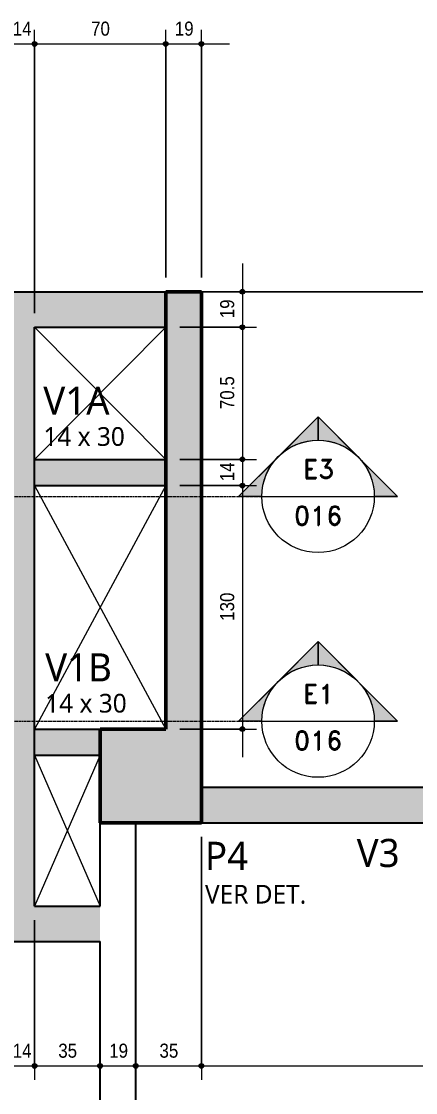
# Model space of a CAD drawing. Header units: centimetres. Extents: x -1139 to 26418, y -889 to 84390.
# Drawn here: x 3304 to 3514, y 246 to 818 of the extents above; entities that cross this region are included whole.
import ezdxf

# ---------------------------------------------------------------- set-up
doc = ezdxf.new("R2010")
doc.units = ezdxf.units.CM
doc.linetypes.add('Centro de 6 mm', pattern=[1.32, 0.6, -0.24, 0.24, -0.24])
for name, color, linetype, lineweight in [('A-ANNO-DIMS', 7, 'Continuous', 9), ('A-ANNO-DIMS-50', 7, 'Continuous', 9), ('G-ANNO-SYMB', 7, 'Continuous', 9), ('S-BEAM', 7, 'Continuous', 9), ('S-BEAM-IDEN', 7, 'Continuous', 9), ('S-COLS', 7, 'Continuous', 9), ('S-COLS-IDEN', 7, 'Continuous', 9)]:
    doc.layers.add(name, color=color, linetype=linetype, lineweight=lineweight)
doc.layers.add('A-DETL', color=7, linetype='Continuous', lineweight=18, true_color=0x00a600)
doc.styles.add('Fira Sans_1', font='', dxfattribs={"width": 0.9, "height": 7.5})
doc.styles.add('Gadugi', font='gadugi.ttf', dxfattribs={"height": 15})
doc.styles.add('Gadugi_1', font='gadugi.ttf', dxfattribs={"height": 10})
doc.styles.add('Gadugi_2', font='gadugi.ttf', dxfattribs={"height": 0.2})
doc.styles.add('RomanD', font='romand__.ttf', dxfattribs={"height": 10})
doc.styles.get('Fira Sans_1').set_extended_font_data('Fira Sans')
doc.dimstyles.new('PED_R80_1_5mm_ACIMA_As_ESQ__R00', dxfattribs={"dimscale": 30.48, "dimtxt": 10.229846, "dimasz": 0.328084, "dimexe": 0.246063, "dimexo": 0.246063, "dimgap": 0.049213, "dimtad": 1, "dimdec": 1, "dimrnd": 0.5, "dimdsep": 46, "dimtxsty": 'Fira Sans_1', "dimblk1": 'DOTSMALL', "dimblk2": 'DOTSMALL', "dimsah": 1, "dimcen": 0.09, "dimdle": 0.492126, "dimazin": 0, "dimtfac": 1, "dimtdec": 4, "dimtix": 1, "dimtmove": 0, "dimatfit": 3, "dimfxl": 1, "dimtvp": 1, "dimtolj": 1, "dimtzin": 0, "dimarcsym": 2})

# ---------------------------------------------------------------- blocks, each defined once
blk = doc.blocks.new('PED_TAG_PILAR_R03 - PILAR VER DET_-2523782-PL400 - FORMA DO BARRILETE')
at = {"layer": 'S-COLS-IDEN', "insert": (0.115, -0.625), "char_height": 0.2, "width": 1.37089, "attachment_point": 1, "style": 'Gadugi_2'}
blk.add_mtext('VER DET.', dxfattribs=at)
blk = doc.blocks.new('Corte - M_Cabeça do corte - Preenchida-2060824-PL400 - FORMA DO BARRILETE')
at = {"layer": 'G-ANNO-SYMB'}
h = blk.add_hatch(color=256, dxfattribs=at)
edge = h.paths.add_edge_path(flags=0)
edge.add_line((-0.6, 0.849), (-0.6, 0.6))
edge.add_arc((-0.6, 0), 0.6, 90, 135)
edge.add_line((-1.024, 0.424), (-0.6, 0.849))
h = blk.add_hatch(color=256, dxfattribs=at)
edge = h.paths.add_edge_path(flags=0)
edge.add_line((-0.6, 0.849), (-0.176, 0.424))
edge.add_arc((-0.6, 0), 0.6, 45, 90)
edge.add_line((-0.6, 0.6), (-0.6, 0.849))
h = blk.add_hatch(color=256, dxfattribs=at)
edge = h.paths.add_edge_path(flags=0)
edge.add_line((-1.449, 0), (-1.024, 0.424))
edge.add_arc((-0.6, 0), 0.6, 135, 180)
edge.add_line((-1.2, 0), (-1.449, 0))
h = blk.add_hatch(color=256, dxfattribs=at)
edge = h.paths.add_edge_path(flags=0)
edge.add_line((0.249, 0), (0, 0))
edge.add_arc((-0.6, 0), 0.6, 360, 405)
edge.add_line((-0.176, 0.424), (0.249, 0))
for p, q in [((-0.6, 0.849), (-1.449, 0)), ((-0.6, 0.849), (-1.024, 0.424)), ((-0.6, 0.849), (0.249, 0)), ((-0.6, 0.6), (-0.6, 0.849)), ((-0.6, 0.849), (-0.6, 0.6)), ((-0.176, 0.424), (-0.6, 0.849)), ((-1.024, 0.424), (-1.449, 0)), ((0.249, 0), (-0.176, 0.424)), ((-1.449, 0), (-1.2, 0)), ((0, 0), (0.249, 0)), ((-1.2, 0), (-1.449, 0)), ((0, 0), (0.249, 0))]:
    blk.add_line(p, q, dxfattribs=at)
for start, end in [(360, 180), (90, 135), (45, 90), (135, 180), (360, 45), (180, 360)]:
    blk.add_arc((-0.6, 0), 0.6, start, end, dxfattribs=at)
blk = doc.blocks.new('DIMBLOCK46-PL400 - FORMA DO BARRILETE')
at = {"layer": 'A-ANNO-DIMS-50', "true_color": 0x000032}
h = blk.add_hatch(color=178, dxfattribs=at)
edge = h.paths.add_edge_path(flags=0)
edge.add_arc((3297.1, 260.39), 1.25, 0, 360)
h = blk.add_hatch(color=178, dxfattribs=at)
edge = h.paths.add_edge_path(flags=0)
edge.add_arc((3311.1, 260.39), 1.25, 0, 360)
at = {"layer": 'A-ANNO-DIMS-50', "color": 178, "true_color": 0x000032}
for p, q in [((3297.1, 338.25), (3297.1, 252.89)), ((3297.1, 260.39), (3297.1, 338.25)), ((3311.1, 338.25), (3311.1, 252.89)), ((3311.1, 260.39), (3311.1, 338.25)), ((3297.1, 260.39), (3311.1, 260.39))]:
    blk.add_line(p, q, dxfattribs=at)
for centre in [(3297.1, 260.39), (3311.1, 260.39)]:
    blk.add_circle(centre, 1.25, dxfattribs=at)
at = {"layer": 'A-ANNO-DIMS-50', "color": 0, "insert": (3299.44, 272.27), "char_height": 7.5, "width": 11.1741, "attachment_point": 1, "line_spacing_factor": 1.049215, "style": 'Fira Sans_1'}
blk.add_mtext('14', dxfattribs=at)
blk = doc.blocks.new('_DotSmall')
at = {"color": 0, "linetype": 'ByBlock', "const_width": 0.5}
blk.add_lwpolyline([(-0.0625, 0, 1), (0.0625, 0, 1)], format="xyb", close=True, dxfattribs=at)
blk = doc.blocks.new('DIMBLOCK47-PL400 - FORMA DO BARRILETE')
at = {"layer": 'A-ANNO-DIMS-50', "true_color": 0x000032}
h = blk.add_hatch(color=178, dxfattribs=at)
edge = h.paths.add_edge_path(flags=0)
edge.add_arc((3311.1, 260.39), 1.25, 0, 360)
h = blk.add_hatch(color=178, dxfattribs=at)
edge = h.paths.add_edge_path(flags=0)
edge.add_arc((3346.1, 260.39), 1.25, 0, 360)
at = {"layer": 'A-ANNO-DIMS-50', "color": 178, "true_color": 0x000032}
for p, q in [((3311.1, 338.25), (3311.1, 252.89)), ((3311.1, 260.39), (3311.1, 338.25)), ((3346.1, 254.66), (3346.1, 267.89)), ((3311.1, 260.39), (3346.1, 260.39)), ((3346.1, 260.39), (3346.1, 254.66))]:
    blk.add_line(p, q, dxfattribs=at)
for centre in [(3311.1, 260.39), (3346.1, 260.39)]:
    blk.add_circle(centre, 1.25, dxfattribs=at)
at = {"layer": 'A-ANNO-DIMS-50', "color": 0, "insert": (3323.75, 272.27), "char_height": 7.5, "width": 11.6463, "attachment_point": 1, "line_spacing_factor": 1.049215, "style": 'Fira Sans_1'}
blk.add_mtext('35', dxfattribs=at)
blk = doc.blocks.new('DIMBLOCK48-PL400 - FORMA DO BARRILETE')
at = {"layer": 'A-ANNO-DIMS-50', "true_color": 0x000032}
h = blk.add_hatch(color=178, dxfattribs=at)
edge = h.paths.add_edge_path(flags=0)
edge.add_arc((3346.1, 260.39), 1.25, 0, 360)
h = blk.add_hatch(color=178, dxfattribs=at)
edge = h.paths.add_edge_path(flags=0)
edge.add_arc((3365.1, 260.39), 1.25, 0, 360)
at = {"layer": 'A-ANNO-DIMS-50', "color": 178, "true_color": 0x000032}
for p, q in [((3346.1, 254.66), (3346.1, 267.89)), ((3365.1, 254.66), (3365.1, 267.89)), ((3346.1, 260.39), (3365.1, 260.39)), ((3346.1, 260.39), (3346.1, 254.66)), ((3365.1, 260.39), (3365.1, 254.66))]:
    blk.add_line(p, q, dxfattribs=at)
for centre in [(3346.1, 260.39), (3365.1, 260.39)]:
    blk.add_circle(centre, 1.25, dxfattribs=at)
at = {"layer": 'A-ANNO-DIMS-50', "color": 0, "insert": (3350.94, 272.27), "char_height": 7.5, "width": 11.1741, "attachment_point": 1, "line_spacing_factor": 1.049215, "style": 'Fira Sans_1'}
blk.add_mtext('19', dxfattribs=at)
blk = doc.blocks.new('DIMBLOCK49-PL400 - FORMA DO BARRILETE')
at = {"layer": 'A-ANNO-DIMS-50', "true_color": 0x000032}
h = blk.add_hatch(color=178, dxfattribs=at)
edge = h.paths.add_edge_path(flags=0)
edge.add_arc((3365.1, 260.39), 1.25, 0, 360)
h = blk.add_hatch(color=178, dxfattribs=at)
edge = h.paths.add_edge_path(flags=0)
edge.add_arc((3400.1, 260.39), 1.25, 0, 360)
at = {"layer": 'A-ANNO-DIMS-50', "color": 178, "true_color": 0x000032}
for p, q in [((3400.1, 382.75), (3400.1, 252.89)), ((3400.1, 260.39), (3400.1, 382.75)), ((3365.1, 254.66), (3365.1, 267.89)), ((3365.1, 260.39), (3400.1, 260.39)), ((3365.1, 260.39), (3365.1, 254.66))]:
    blk.add_line(p, q, dxfattribs=at)
for centre in [(3365.1, 260.39), (3400.1, 260.39)]:
    blk.add_circle(centre, 1.25, dxfattribs=at)
at = {"layer": 'A-ANNO-DIMS-50', "color": 0, "insert": (3377.75, 272.27), "char_height": 7.5, "width": 11.6463, "attachment_point": 1, "line_spacing_factor": 1.049215, "style": 'Fira Sans_1'}
blk.add_mtext('35', dxfattribs=at)
blk = doc.blocks.new('DIMBLOCK50-PL400 - FORMA DO BARRILETE')
at = {"layer": 'A-ANNO-DIMS-50', "true_color": 0x000032}
h = blk.add_hatch(color=178, dxfattribs=at)
edge = h.paths.add_edge_path(flags=0)
edge.add_arc((3400.1, 260.39), 1.25, 0, 360)
h = blk.add_hatch(color=178, dxfattribs=at)
edge = h.paths.add_edge_path(flags=0)
edge.add_arc((3881.6, 260.39), 1.25, 0, 360)
at = {"layer": 'A-ANNO-DIMS-50', "color": 178, "true_color": 0x000032}
for p, q in [((3400.1, 382.75), (3400.1, 252.89)), ((3400.1, 260.39), (3400.1, 382.75)), ((3881.6, 254.66), (3881.6, 267.89)), ((3400.1, 260.39), (3881.6, 260.39)), ((3881.6, 260.39), (3881.6, 254.66))]:
    blk.add_line(p, q, dxfattribs=at)
for centre in [(3400.1, 260.39), (3881.6, 260.39)]:
    blk.add_circle(centre, 1.25, dxfattribs=at)
at = {"layer": 'A-ANNO-DIMS-50', "color": 0, "insert": (3629.96, 272.27), "char_height": 7.5, "width": 26.1255, "attachment_point": 1, "line_spacing_factor": 1.049215, "style": 'Fira Sans_1'}
blk.add_mtext('481.5', dxfattribs=at)
blk = doc.blocks.new('DIMBLOCK59-PL400 - FORMA DO BARRILETE')
at = {"layer": 'A-ANNO-DIMS-50', "true_color": 0x000032}
h = blk.add_hatch(color=178, dxfattribs=at)
edge = h.paths.add_edge_path(flags=0)
edge.add_arc((3297.1, 806.06), 1.25, 0, 360)
h = blk.add_hatch(color=178, dxfattribs=at)
edge = h.paths.add_edge_path(flags=0)
edge.add_arc((3311.1, 806.06), 1.25, 0, 360)
at = {"layer": 'A-ANNO-DIMS-50', "color": 178, "true_color": 0x000032}
for p, q in [((3297.1, 662.25), (3297.1, 813.56)), ((3311.1, 662.25), (3311.1, 813.56)), ((3297.1, 806.06), (3311.1, 806.06)), ((3297.1, 806.06), (3297.1, 662.25)), ((3311.1, 806.06), (3311.1, 662.25))]:
    blk.add_line(p, q, dxfattribs=at)
for centre in [(3297.1, 806.06), (3311.1, 806.06)]:
    blk.add_circle(centre, 1.25, dxfattribs=at)
at = {"layer": 'A-ANNO-DIMS-50', "color": 0, "insert": (3299.44, 817.95), "char_height": 7.5, "width": 11.1741, "attachment_point": 1, "line_spacing_factor": 1.049215, "style": 'Fira Sans_1'}
blk.add_mtext('14', dxfattribs=at)
blk = doc.blocks.new('DIMBLOCK60-PL400 - FORMA DO BARRILETE')
at = {"layer": 'A-ANNO-DIMS-50', "true_color": 0x000032}
h = blk.add_hatch(color=178, dxfattribs=at)
edge = h.paths.add_edge_path(flags=0)
edge.add_arc((3311.1, 806.06), 1.25, 0, 360)
h = blk.add_hatch(color=178, dxfattribs=at)
edge = h.paths.add_edge_path(flags=0)
edge.add_arc((3381.1, 806.06), 1.25, 0, 360)
at = {"layer": 'A-ANNO-DIMS-50', "color": 178, "true_color": 0x000032}
for p, q in [((3311.1, 662.25), (3311.1, 813.56)), ((3381.1, 681.25), (3381.1, 813.56)), ((3311.1, 806.06), (3381.1, 806.06)), ((3311.1, 806.06), (3311.1, 662.25)), ((3381.1, 806.06), (3381.1, 681.25))]:
    blk.add_line(p, q, dxfattribs=at)
for centre in [(3311.1, 806.06), (3381.1, 806.06)]:
    blk.add_circle(centre, 1.25, dxfattribs=at)
at = {"layer": 'A-ANNO-DIMS-50', "color": 0, "insert": (3341.25, 817.95), "char_height": 7.5, "width": 11.6463, "attachment_point": 1, "line_spacing_factor": 1.049215, "style": 'Fira Sans_1'}
blk.add_mtext('70', dxfattribs=at)
blk = doc.blocks.new('DIMBLOCK61-PL400 - FORMA DO BARRILETE')
at = {"layer": 'A-ANNO-DIMS-50', "true_color": 0x000032}
h = blk.add_hatch(color=178, dxfattribs=at)
edge = h.paths.add_edge_path(flags=0)
edge.add_arc((3381.1, 806.06), 1.25, 0, 360)
h = blk.add_hatch(color=178, dxfattribs=at)
edge = h.paths.add_edge_path(flags=0)
edge.add_arc((3400.1, 806.06), 1.25, 0, 360)
at = {"layer": 'A-ANNO-DIMS-50', "color": 178, "true_color": 0x000032}
for p, q in [((3381.1, 681.25), (3381.1, 813.56)), ((3400.1, 681.25), (3400.1, 813.56)), ((3381.1, 806.06), (3415.1, 806.06)), ((3381.1, 806.06), (3381.1, 681.25)), ((3400.1, 806.06), (3400.1, 681.25))]:
    blk.add_line(p, q, dxfattribs=at)
for centre in [(3381.1, 806.06), (3400.1, 806.06)]:
    blk.add_circle(centre, 1.25, dxfattribs=at)
at = {"layer": 'A-ANNO-DIMS-50', "color": 0, "insert": (3385.94, 817.95), "char_height": 7.5, "width": 11.1741, "attachment_point": 1, "line_spacing_factor": 1.049215, "style": 'Fira Sans_1'}
blk.add_mtext('19', dxfattribs=at)
blk = doc.blocks.new('DIMBLOCK101-PL400 - FORMA DO BARRILETE')
at = {"layer": 'A-ANNO-DIMS-50', "true_color": 0x000032}
h = blk.add_hatch(color=178, dxfattribs=at)
edge = h.paths.add_edge_path(flags=0)
edge.add_arc((3747.73, 673.75), 1.25, 0, 360)
h = blk.add_hatch(color=178, dxfattribs=at)
edge = h.paths.add_edge_path(flags=0)
edge.add_arc((3747.73, 409.25), 1.25, 0, 360)
at = {"layer": 'A-ANNO-DIMS-50', "color": 178, "true_color": 0x000032}
for p, q in [((3747.73, 688.75), (3747.73, 409.25)), ((3407.6, 673.75), (3755.23, 673.75)), ((3747.73, 673.75), (3407.6, 673.75)), ((3742, 409.25), (3755.23, 409.25)), ((3747.73, 409.25), (3742, 409.25))]:
    blk.add_line(p, q, dxfattribs=at)
for centre in [(3747.73, 673.75), (3747.73, 409.25)]:
    blk.add_circle(centre, 1.25, dxfattribs=at)
at = {"layer": 'A-ANNO-DIMS-50', "color": 0, "insert": (3735.84, 530.42), "char_height": 7.5, "width": 26.5976, "attachment_point": 1, "rotation": 90, "line_spacing_factor": 1.049215, "style": 'Fira Sans_1'}
blk.add_mtext('264.5', dxfattribs=at)
blk = doc.blocks.new('DIMBLOCK167-PL400 - FORMA DO BARRILETE')
at = {"layer": 'A-ANNO-DIMS-50', "true_color": 0x000032}
h = blk.add_hatch(color=178, dxfattribs=at)
edge = h.paths.add_edge_path(flags=0)
edge.add_arc((3421.99, 673.75), 1.25, 0, 360)
h = blk.add_hatch(color=178, dxfattribs=at)
edge = h.paths.add_edge_path(flags=0)
edge.add_arc((3421.99, 654.75), 1.25, 0, 360)
at = {"layer": 'A-ANNO-DIMS-50', "color": 178, "true_color": 0x000032}
for p, q in [((3421.99, 688.75), (3421.99, 654.75)), ((3388.6, 673.75), (3429.49, 673.75)), ((3421.99, 673.75), (3388.6, 673.75)), ((3388.6, 654.75), (3429.49, 654.75)), ((3421.99, 654.75), (3388.6, 654.75))]:
    blk.add_line(p, q, dxfattribs=at)
for centre in [(3421.99, 673.75), (3421.99, 654.75)]:
    blk.add_circle(centre, 1.25, dxfattribs=at)
at = {"layer": 'A-ANNO-DIMS-50', "color": 0, "insert": (3410.11, 659.59), "char_height": 7.5, "width": 11.1741, "attachment_point": 1, "rotation": 90, "line_spacing_factor": 1.049215, "style": 'Fira Sans_1'}
blk.add_mtext('19', dxfattribs=at)
blk = doc.blocks.new('DIMBLOCK168-PL400 - FORMA DO BARRILETE')
at = {"layer": 'A-ANNO-DIMS-50', "true_color": 0x000032}
h = blk.add_hatch(color=178, dxfattribs=at)
edge = h.paths.add_edge_path(flags=0)
edge.add_arc((3421.99, 654.75), 1.25, 0, 360)
h = blk.add_hatch(color=178, dxfattribs=at)
edge = h.paths.add_edge_path(flags=0)
edge.add_arc((3421.99, 584.25), 1.25, 0, 360)
at = {"layer": 'A-ANNO-DIMS-50', "color": 178, "true_color": 0x000032}
for p, q in [((3388.6, 654.75), (3429.49, 654.75)), ((3421.99, 654.75), (3388.6, 654.75)), ((3421.99, 654.75), (3421.99, 584.25)), ((3388.6, 584.25), (3429.49, 584.25)), ((3421.99, 584.25), (3388.6, 584.25))]:
    blk.add_line(p, q, dxfattribs=at)
for centre in [(3421.99, 654.75), (3421.99, 584.25)]:
    blk.add_circle(centre, 1.25, dxfattribs=at)
at = {"layer": 'A-ANNO-DIMS-50', "color": 0, "insert": (3410.11, 611.04), "char_height": 7.5, "width": 20.3023, "attachment_point": 1, "rotation": 90, "line_spacing_factor": 1.049215, "style": 'Fira Sans_1'}
blk.add_mtext('70.5', dxfattribs=at)
blk = doc.blocks.new('DIMBLOCK169-PL400 - FORMA DO BARRILETE')
at = {"layer": 'A-ANNO-DIMS-50', "true_color": 0x000032}
h = blk.add_hatch(color=178, dxfattribs=at)
edge = h.paths.add_edge_path(flags=0)
edge.add_arc((3421.99, 584.25), 1.25, 0, 360)
h = blk.add_hatch(color=178, dxfattribs=at)
edge = h.paths.add_edge_path(flags=0)
edge.add_arc((3421.99, 570.25), 1.25, 0, 360)
at = {"layer": 'A-ANNO-DIMS-50', "color": 178, "true_color": 0x000032}
for p, q in [((3388.6, 584.25), (3429.49, 584.25)), ((3421.99, 584.25), (3388.6, 584.25)), ((3421.99, 584.25), (3421.99, 570.25)), ((3388.6, 570.25), (3429.49, 570.25)), ((3421.99, 570.25), (3388.6, 570.25))]:
    blk.add_line(p, q, dxfattribs=at)
for centre in [(3421.99, 584.25), (3421.99, 570.25)]:
    blk.add_circle(centre, 1.25, dxfattribs=at)
at = {"layer": 'A-ANNO-DIMS-50', "color": 0, "insert": (3410.11, 572.59), "char_height": 7.5, "width": 11.1741, "attachment_point": 1, "rotation": 90, "line_spacing_factor": 1.049215, "style": 'Fira Sans_1'}
blk.add_mtext('14', dxfattribs=at)
blk = doc.blocks.new('DIMBLOCK170-PL400 - FORMA DO BARRILETE')
at = {"layer": 'A-ANNO-DIMS-50', "true_color": 0x000032}
h = blk.add_hatch(color=178, dxfattribs=at)
edge = h.paths.add_edge_path(flags=0)
edge.add_arc((3421.99, 570.25), 1.25, 0, 360)
h = blk.add_hatch(color=178, dxfattribs=at)
edge = h.paths.add_edge_path(flags=0)
edge.add_arc((3421.99, 440.25), 1.25, 0, 360)
at = {"layer": 'A-ANNO-DIMS-50', "color": 178, "true_color": 0x000032}
for p, q in [((3388.6, 570.25), (3429.49, 570.25)), ((3421.99, 570.25), (3388.6, 570.25)), ((3421.99, 570.25), (3421.99, 425.25)), ((3388.6, 440.25), (3429.49, 440.25)), ((3421.99, 440.25), (3388.6, 440.25))]:
    blk.add_line(p, q, dxfattribs=at)
for centre in [(3421.99, 570.25), (3421.99, 440.25)]:
    blk.add_circle(centre, 1.25, dxfattribs=at)
at = {"layer": 'A-ANNO-DIMS-50', "color": 0, "insert": (3410.11, 498.04), "char_height": 7.5, "width": 17.312, "attachment_point": 1, "rotation": 90, "line_spacing_factor": 1.049215, "style": 'Fira Sans_1'}
blk.add_mtext('130', dxfattribs=at)

msp = doc.modelspace()

# ---------------------------------------------------------------- hatches: boundary and pattern name
at = {"layer": 'S-BEAM', "true_color": 0xa7d7e1}
for points in [[(3381.1, 654.75), (3381.1, 673.75), (3010.1, 673.75), (3010.1, 654.75), (3311.1, 654.75)], [(3311.1, 345.75), (3311.1, 654.75), (3297.1, 654.75), (3297.1, 345.75)], [(3331.7, 570.25), (3381.1, 570.25), (3381.1, 584.25), (3311.1, 584.25), (3311.1, 570.25)], [(3311.1, 426.25), (3346.1, 426.25), (3346.1, 440.25), (3311.1, 440.25)], [(3346.1, 326.75), (3346.1, 345.75), (3010.1, 345.75), (3010.1, 326.75), (3328.85, 326.75)]]:
    msp.add_hatch(color=9, dxfattribs=at).paths.add_polyline_path(points, flags=0)
at = {"layer": 'S-BEAM', "true_color": 0xb4bee6}
msp.add_hatch(color=9, dxfattribs=at).paths.add_polyline_path([(3615.54, 390.25), (3881.6, 390.25), (3881.6, 409.25), (3400.1, 409.25), (3400.1, 390.25)], flags=0)
at = {"layer": 'S-COLS', "true_color": 0x808080}
msp.add_hatch(color=8, dxfattribs=at).paths.add_polyline_path([(3346.1, 390.25), (3400.1, 390.25), (3400.1, 673.75), (3381.1, 673.75), (3381.1, 440.25), (3346.1, 440.25), (3346.1, 393.61)], flags=0)

# ---------------------------------------------------------------- linework, layer by layer
at = {"layer": 'A-DETL', "color": 7}
for p, q in [((3311.1, 654.75), (3381.1, 584.25)), ((3381.1, 654.75), (3311.1, 584.25)), ((3381.1, 570.25), (3311.1, 440.25)), ((3311.1, 570.25), (3381.1, 440.25)), ((3346.1, 426.25), (3311.1, 345.75)), ((3311.1, 426.25), (3346.1, 345.75))]:
    msp.add_line(p, q, dxfattribs=at)
at = {"layer": 'G-ANNO-SYMB', "linetype": 'Centro de 6 mm'}
for p, q in [((2701.04, 564.47), (3432.37, 564.47)), ((2701.04, 444.47), (3432.37, 444.47))]:
    msp.add_line(p, q, dxfattribs=at)
at = {"layer": 'G-ANNO-SYMB'}
for p, q in [((3432.37, 564.47), (3492.37, 564.47)), ((3432.37, 444.47), (3492.37, 444.47))]:
    msp.add_line(p, q, dxfattribs=at)
at = {"layer": 'S-BEAM', "lineweight": 25}
for p, q in [((3010.1, 673.75), (3381.1, 673.75)), ((3311.1, 654.75), (3381.1, 654.75)), ((3311.1, 345.75), (3311.1, 654.75)), ((3311.1, 584.25), (3381.1, 584.25)), ((3311.1, 570.25), (3381.1, 570.25)), ((3311.1, 440.25), (3346.1, 440.25)), ((3311.1, 426.25), (3346.1, 426.25)), ((3400.1, 409.25), (3881.6, 409.25)), ((3346.1, 345.75), (3346.1, 390.25)), ((3365.1, 13.75), (3365.1, 390.25)), ((3400.1, 390.25), (3881.6, 390.25)), ((3311.1, 345.75), (3346.1, 345.75)), ((3010.1, 326.75), (3346.1, 326.75)), ((3346.1, 123.75), (3346.1, 326.75))]:
    msp.add_line(p, q, dxfattribs=at)
at = {"layer": 'S-COLS', "lineweight": 50}
for p, q in [((3381.1, 440.25), (3381.1, 673.75)), ((3381.1, 673.75), (3400.1, 673.75)), ((3400.1, 673.75), (3400.1, 390.25)), ((3346.1, 390.25), (3346.1, 440.25)), ((3346.1, 440.25), (3381.1, 440.25)), ((3400.1, 390.25), (3346.1, 390.25))]:
    msp.add_line(p, q, dxfattribs=at)

# ---------------------------------------------------------------- block references
at = {"layer": 'G-ANNO-SYMB', "extrusion": (0, 0, -1), "xscale": 49.99999999999998, "yscale": 49.99999999999998, "zscale": 49.99999999999998}
for p in [(-3432.37, 564.47), (-3432.37, 444.47)]:
    msp.add_blockref('Corte - M_Cabeça do corte - Preenchida-2060824-PL400 - FORMA DO BARRILETE', p, dxfattribs=at)
at = {"layer": 'S-COLS-IDEN', "xscale": 49.99999999999998, "yscale": 49.99999999999998, "zscale": 49.99999999999998}
msp.add_blockref('PED_TAG_PILAR_R03 - PILAR VER DET_-2523782-PL400 - FORMA DO BARRILETE', (3396.29, 388.31), dxfattribs=at)

# ---------------------------------------------------------------- texts
at = {"layer": 'G-ANNO-SYMB', "char_height": 10, "attachment_point": 1, "style": 'RomanD'}
for s, insert, width in [('E3', (3454.33, 584.09), 22.0464), ('016', (3449.55, 559.14), 33.6709), ('E1', (3454.33, 464.09), 22.0464), ('016', (3449.55, 439.14), 33.6709)]:
    msp.add_mtext(s, dxfattribs=dict(at, insert=insert, width=width))
at = {"layer": 'S-BEAM-IDEN', "attachment_point": 1}
for s, insert, char_height, width, style in [('V1A', (3315.75, 623.07), 15, 46.4979, 'Gadugi'), ('14 x 30', (3315.8, 601.44), 10, 54.5147, 'Gadugi_1'), ('V1B', (3316.75, 480.68), 15, 44.8945, 'Gadugi'), ('14 x 30', (3316.8, 459.04), 10, 54.5147, 'Gadugi_1'), ('V3', (3482.98, 381.6), 15, 30.0633, 'Gadugi')]:
    msp.add_mtext(s, dxfattribs=dict(at, insert=insert, char_height=char_height, width=width, style=style))
at = {"layer": 'S-COLS-IDEN', "insert": (3402.03, 380.07), "char_height": 15, "width": 28.4599, "attachment_point": 1, "style": 'Gadugi'}
msp.add_mtext('P4', dxfattribs=at)

# ---------------------------------------------------------------- dimensions: what is measured, and where the dimension line sits
at = {"layer": 'A-ANNO-DIMS', "color": 178, "true_color": 0x000032}
for base, p1, p2, override, picture, middle in [((3311.1, 806.06), (3297.1, 654.75), (3311.1, 654.75), {"dimpost": '<>', "dimfxl": 14}, 'DIMBLOCK59-PL400 - FORMA DO BARRILETE', (3304.1, 811.31)), ((3381.1, 806.06), (3311.1, 654.75), (3381.1, 673.75), {"dimpost": '<>', "dimfxl": 72.532704}, 'DIMBLOCK60-PL400 - FORMA DO BARRILETE', (3346.1, 811.38)), ((3400.1, 806.06), (3381.1, 673.75), (3400.1, 673.75), {"dimpost": '<>', "dimfxl": 19}, 'DIMBLOCK61-PL400 - FORMA DO BARRILETE', (3390.6, 811.43)), ((3400.1, 260.39), (3365.1, 262.16), (3400.1, 390.25), {"dimpost": '<>', "dimfxl": 132.789727}, 'DIMBLOCK49-PL400 - FORMA DO BARRILETE', (3382.6, 265.7)), ((3881.6, 260.39), (3400.1, 390.25), (3881.6, 262.16), {"dimpost": '<>', "dimfxl": 498.24726}, 'DIMBLOCK50-PL400 - FORMA DO BARRILETE', (3640.85, 265.7)), ((3311.1, 260.39), (3297.1, 345.75), (3311.1, 345.75), {"dimpost": '<>', "dimfxl": 14}, 'DIMBLOCK46-PL400 - FORMA DO BARRILETE', (3304.1, 265.64)), ((3346.1, 260.39), (3311.1, 345.75), (3346.1, 262.16), {"dimpost": '<>', "dimfxl": 90.625485}, 'DIMBLOCK47-PL400 - FORMA DO BARRILETE', (3328.6, 265.7)), ((3365.1, 260.39), (3346.1, 262.16), (3365.1, 262.16), {"dimpost": '<>', "dimfxl": 19}, 'DIMBLOCK48-PL400 - FORMA DO BARRILETE', (3355.6, 265.76))]:
    dim = msp.add_linear_dim(base=base, p1=p1, p2=p2, dimstyle='PED_R80_1_5mm_ACIMA_As_ESQ__R00', override=override, dxfattribs=at)
    dim.commit()
    dim.dimension.update_dxf_attribs({"geometry": picture, "text_midpoint": middle})
for base, p1, p2, override, picture, middle in [((3421.99, 654.75), (3381.1, 673.75), (3381.1, 654.75), {"dimpost": '<>', "dimfxl": 19}, 'DIMBLOCK167-PL400 - FORMA DO BARRILETE', (3416.62, 664.25)), ((3747.73, 409.25), (3400.1, 673.75), (3749.5, 409.25), {"dimpost": '<>', "dimfxl": 438.223429}, 'DIMBLOCK101-PL400 - FORMA DO BARRILETE', (3742.41, 541.5)), ((3421.99, 584.25), (3381.1, 654.75), (3381.1, 584.25), {"dimpost": '<>', "dimfxl": 70.5}, 'DIMBLOCK168-PL400 - FORMA DO BARRILETE', (3416.68, 619.5)), ((3421.99, 570.25), (3381.1, 584.25), (3381.1, 570.25), {"dimpost": '<>', "dimfxl": 14}, 'DIMBLOCK169-PL400 - FORMA DO BARRILETE', (3416.74, 577.25)), ((3421.99, 440.25), (3381.1, 570.25), (3381.1, 440.25), {"dimpost": '<>', "dimfxl": 130}, 'DIMBLOCK170-PL400 - FORMA DO BARRILETE', (3416.68, 505.25))]:
    dim = msp.add_linear_dim(base=base, p1=p1, p2=p2, angle=90, dimstyle='PED_R80_1_5mm_ACIMA_As_ESQ__R00', override=override, dxfattribs=at)
    dim.commit()
    dim.dimension.update_dxf_attribs({"geometry": picture, "text_midpoint": middle})

doc.saveas('drawing.dxf')
